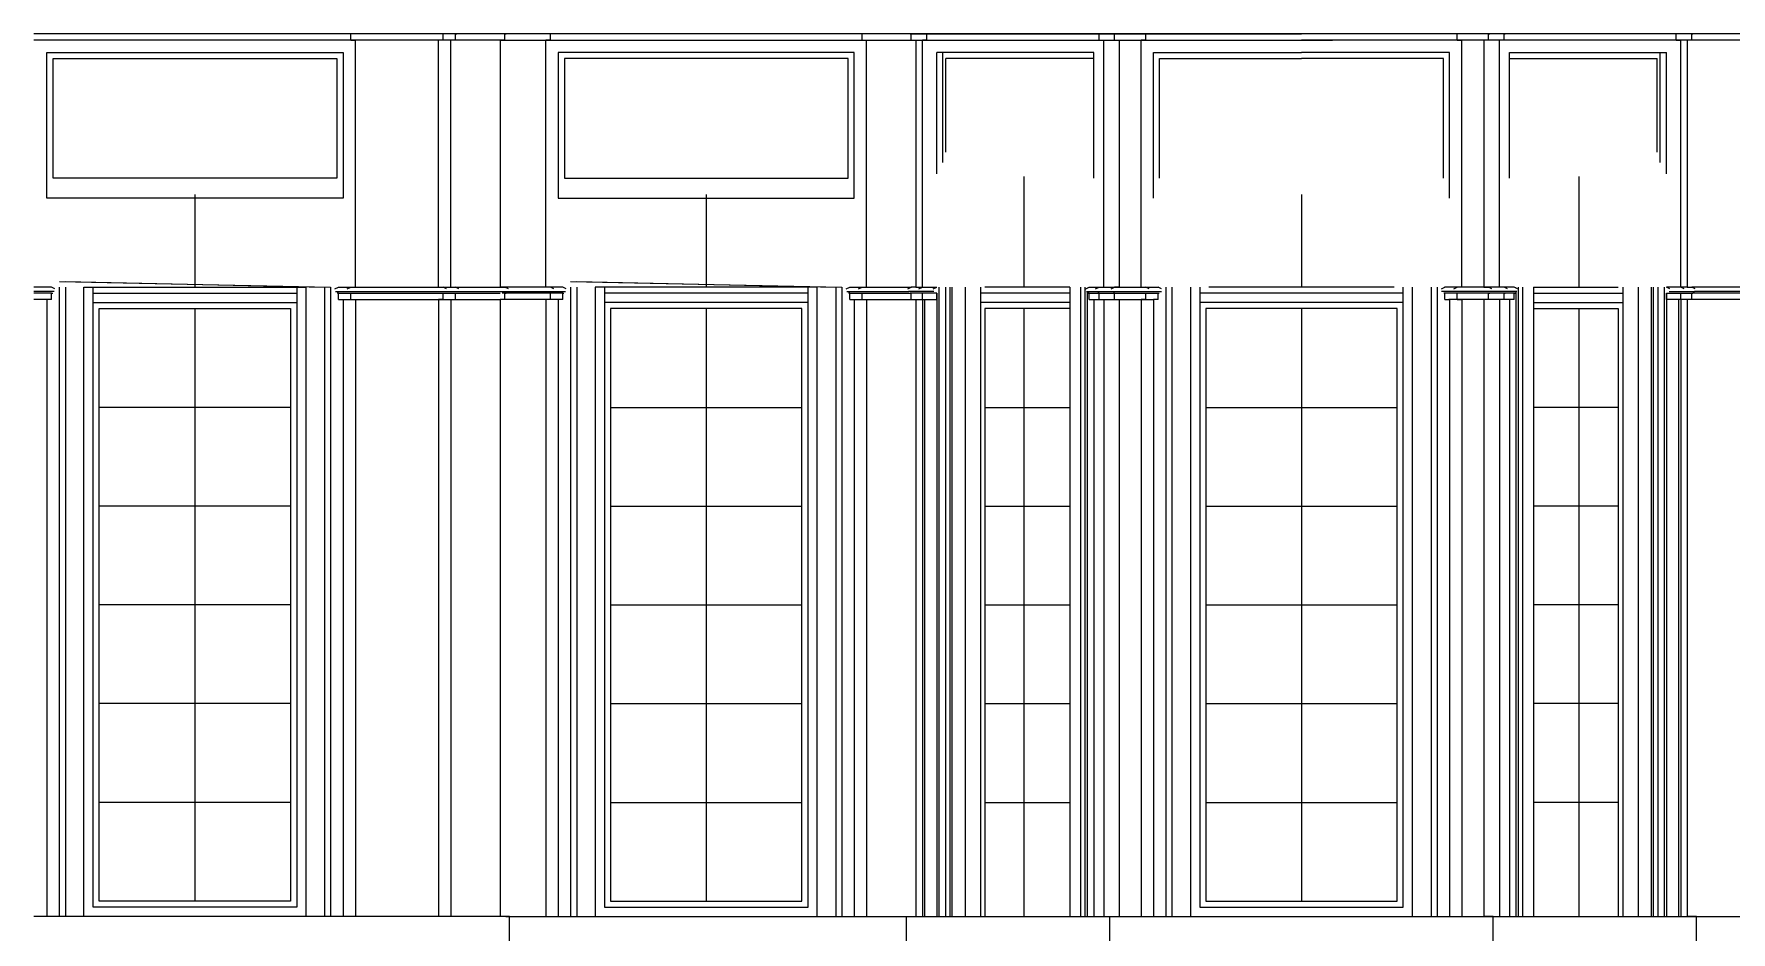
# Model space of a CAD drawing. Header units: metres. Extents: x -770 to 770, y 0 to 641.
# Drawn here: x 101.7 to 376.8, y 145.5 to 291 of the extents above; entities that cross this region are included whole.
import ezdxf

# ---------------------------------------------------------------- set-up
doc = ezdxf.new("R2010")
doc.units = ezdxf.units.M

msp = doc.modelspace()

# ---------------------------------------------------------------- linework, layer by layer
at = {"layer": 'EL-Wall'}
for p, q in [((178.81, 148), (101.71, 148)), ((243.16, 143), (243.16, 148)), ((243.16, 148), (244.66, 148)), ((276.13, 143, -0.34), (276.13, 148, -0.34)), ((276.13, 148, -0.34), (277.63, 148, -0.34)), ((338.24, 148, -0.34), (336.74, 148, -0.34)), ((338.24, 143, -0.34), (338.24, 148, -0.34)), ((371.18, 148), (369.68, 148)), ((371.18, 143), (371.18, 148))]:
    msp.add_line(p, q, dxfattribs=at)
msp.add_lwpolyline([(178.35, 143), (178.81, 143), (178.81, 148)], dxfattribs=at)
at = {"layer": 'EL-Window'}
for p, q in [((127.81, 265), (127.81, 250)), ((210.69, 265), (210.69, 250)), ((111.31, 249), (144.31, 249)), ((112.81, 250), (142.81, 250)), ((227.19, 249), (194.19, 249)), ((225.69, 250), (195.69, 250)), ((111.31, 247.5), (144.31, 247.5)), ((127.81, 246.5), (127.81, 150.5)), ((227.19, 247.5), (194.19, 247.5)), ((210.69, 246.5), (210.69, 150.5)), ((143.31, 230.5), (112.31, 230.5)), ((195.19, 230.5), (226.19, 230.5)), ((143.31, 214.5), (112.31, 214.5)), ((195.19, 214.5), (226.19, 214.5)), ((143.31, 198.5), (112.31, 198.5)), ((195.19, 198.5), (226.19, 198.5)), ((143.31, 182.5), (112.31, 182.5)), ((195.19, 182.5), (226.19, 182.5)), ((143.31, 166.5), (112.31, 166.5)), ((195.19, 166.5), (226.19, 166.5))]:
    msp.add_line(p, q, dxfattribs=at)
at = {"layer": 'EL-Window', "color": 1}
for points in [[(145.81, 250), (145.81, 148), (109.81, 148), (109.81, 250)], [(192.69, 250), (192.69, 148), (228.69, 148), (228.69, 250)]]:
    msp.add_lwpolyline(points, close=True, dxfattribs=at)
at = {"layer": 'EL-Window', "color": 8}
for points in [[(144.31, 250), (144.31, 149.5), (111.31, 149.5), (111.31, 250)], [(194.19, 250), (194.19, 149.5), (227.19, 149.5), (227.19, 250)], [(143.31, 246.5), (143.31, 150.5), (112.31, 150.5), (112.31, 246.5)], [(195.19, 246.5), (195.19, 150.5), (226.19, 150.5), (226.19, 246.5)]]:
    msp.add_lwpolyline(points, close=True, dxfattribs=at)
for points in [[(112.81, 250), (142.81, 250)], [(225.69, 250), (195.69, 250)]]:
    msp.add_lwpolyline(points, dxfattribs=at)
at = {"layer": 'FP-Hatch'}
for p, q in [((262.2, 250, -0.34), (262.2, 267.92, -0.34)), ((352.17, 250, -0.34), (352.17, 267.92, -0.34)), ((307.18, 265), (307.18, 250)), ((269.61, 249, -0.34), (255.13, 249, -0.34)), ((269.61, 250, -0.34), (255.83, 250, -0.34)), ((323.68, 249), (290.68, 249)), ((322.18, 250), (292.18, 250)), ((344.76, 250, -0.34), (358.53, 250, -0.34)), ((344.76, 249, -0.34), (359.24, 249, -0.34)), ((269.61, 247.5, -0.34), (255.13, 247.5, -0.34)), ((269.61, 246.5, -0.34), (255.83, 246.5, -0.34)), ((262.2, 148, -0.34), (262.2, 246.56, -0.34)), ((323.68, 247.5), (290.68, 247.5)), ((307.18, 246.5), (307.18, 150.5)), ((344.76, 247.5, -0.34), (359.24, 247.5, -0.34)), ((344.76, 246.5, -0.34), (358.53, 246.5, -0.34)), ((352.17, 148, -0.34), (352.17, 246.56, -0.34)), ((255.83, 230.5, -0.34), (269.61, 230.5, -0.34)), ((291.68, 230.5), (322.68, 230.5)), ((358.53, 230.5, -0.34), (344.76, 230.5, -0.34)), ((255.83, 214.5, -0.34), (269.61, 214.5, -0.34)), ((291.68, 214.5), (322.68, 214.5)), ((358.53, 214.5, -0.34), (344.76, 214.5, -0.34)), ((255.83, 198.5, -0.34), (269.61, 198.5, -0.34)), ((291.68, 198.5), (322.68, 198.5)), ((358.53, 198.5, -0.34), (344.76, 198.5, -0.34)), ((255.83, 182.5, -0.34), (269.61, 182.5, -0.34)), ((291.68, 182.5), (322.68, 182.5)), ((358.53, 182.5, -0.34), (344.76, 182.5, -0.34)), ((255.83, 166.5, -0.34), (269.61, 166.5, -0.34)), ((291.68, 166.5), (322.68, 166.5)), ((358.53, 166.5, -0.34), (344.76, 166.5, -0.34))]:
    msp.add_line(p, q, dxfattribs=at)
at = {"layer": 'FP-Proposed Wall', "color": 8}
for p, q in [((312.19, 291), (101.71, 291)), ((153.06, 290), (153.06, 291)), ((153.06, 290), (153.81, 290)), ((153.81, 250), (153.81, 290)), ((168.06, 290), (167.31, 290)), ((167.31, 250), (167.31, 290)), ((168.06, 290), (168.06, 291)), ((185.44, 290), (184.69, 290)), ((184.69, 250), (184.69, 290)), ((185.44, 290), (185.44, 291)), ((235.94, 290), (235.94, 291)), ((235.94, 290), (236.69, 290)), ((236.69, 250), (236.69, 290)), ((243.91, 291), (307.18, 291, -0.34)), ((243.91, 291), (307.18, 291, -0.34)), ((246.47, 290, -0.34), (245.72, 290, -0.34)), ((245.72, 250, -0.34), (245.72, 290, -0.34)), ((246.47, 291, -0.34), (246.66, 291, -0.34)), ((246.47, 290, -0.34), (246.47, 291, -0.34)), ((274.36, 291, -0.34), (274.17, 291, -0.34)), ((274.36, 290, -0.34), (274.36, 291, -0.34)), ((274.36, 290, -0.34), (275.11, 290, -0.34)), ((275.11, 250, -0.34), (275.11, 290, -0.34)), ((281.18, 250), (281.18, 290)), ((281.93, 290), (281.18, 290)), ((281.93, 291), (282.12, 291)), ((281.93, 290), (281.93, 291)), ((370.43, 291), (307.18, 291, -0.34)), ((370.43, 291), (307.18, 291, -0.34)), ((436.75, 291), (312.19, 291)), ((332.43, 291), (332.24, 291)), ((332.43, 290), (332.43, 291)), ((332.43, 290), (333.18, 290)), ((333.18, 250), (333.18, 290)), ((340, 290, -0.34), (339.25, 290, -0.34)), ((339.25, 250, -0.34), (339.25, 290, -0.34)), ((340, 291, -0.34), (340.19, 291, -0.34)), ((340, 290, -0.34), (340, 291, -0.34)), ((367.9, 291, -0.34), (367.71, 291, -0.34)), ((367.9, 290, -0.34), (367.9, 291, -0.34)), ((367.9, 290, -0.34), (368.65, 290, -0.34)), ((368.65, 250, -0.34), (368.65, 290, -0.34)), ((248.04, 268.35, -0.34), (248.04, 288, -0.34)), ((273.5, 288), (248.04, 288)), ((249.04, 270.16, -0.34), (249.04, 288, -0.34)), ((249.54, 271.83, -0.34), (249.54, 287, -0.34)), ((273.5, 287), (249.54, 287)), ((273.5, 267.62, -0.34), (273.5, 288, -0.34)), ((283.18, 264.42), (283.18, 288)), ((283.18, 288), (307.18, 288)), ((284.18, 267.66), (284.18, 287)), ((284.18, 287), (307.18, 287)), ((331.18, 288), (307.18, 288)), ((330.18, 287), (307.18, 287)), ((330.18, 267.66), (330.18, 287)), ((331.18, 264.42), (331.18, 288)), ((340.87, 288), (366.32, 288)), ((340.87, 267.62, -0.34), (340.87, 288, -0.34)), ((340.87, 287), (364.82, 287)), ((364.82, 271.83, -0.34), (364.82, 287, -0.34)), ((365.32, 270.16, -0.34), (365.32, 288, -0.34)), ((366.32, 268.35, -0.34), (366.32, 288, -0.34)), ((105, 249.25), (101.71, 249.25)), ((104.56, 249), (101.71, 249)), ((150.62, 249.25), (187.88, 249.25)), ((151.06, 249), (177.31, 249)), ((152.51, 249.72), (153.06, 250)), ((153.06, 248), (153.06, 249)), ((153.06, 248), (153.81, 248)), ((168.06, 248), (167.31, 248)), ((168.61, 249.72), (168.06, 250)), ((168.06, 248), (168.06, 249)), ((187.44, 249), (177.63, 249)), ((185.44, 248), (184.69, 248)), ((185.99, 249.72), (185.44, 250)), ((185.44, 248), (185.44, 249)), ((233.5, 249.25), (243.5, 249.25)), ((233.94, 249), (243.75, 249)), ((235.39, 249.72), (235.94, 250)), ((235.94, 248), (235.94, 249)), ((235.94, 248), (236.69, 248)), ((247.6, 249.25), (243.47, 249.25, 0.34)), ((248.04, 249), (243.72, 249, 0.34)), ((245.72, 248, -0.34), (245.72, 148, -0.34)), ((246.07, 248, -0.34), (246.07, 148, -0.34)), ((249.45, 250, -0.34), (249.45, 148, -0.34)), ((250.16, 250, -0.34), (250.16, 148, -0.34)), ((250.52, 250, -0.34), (250.52, 148, -0.34)), ((271.37, 250, -0.34), (271.37, 148, -0.34)), ((272.08, 250, -0.34), (272.08, 148, -0.34)), ((272.31, 249.25), (284.48, 249.25)), ((272.44, 250, -0.34), (272.44, 250, -0.34)), ((272.44, 249.21, -0.34), (272.44, 148, -0.34)), ((272.56, 249), (284.04, 249)), ((273.81, 249.72, -0.34), (274.36, 250, -0.34)), ((274.36, 249, -0.34), (274.17, 249, -0.34)), ((274.36, 248, -0.34), (274.36, 249, -0.34)), ((274.36, 248, -0.34), (275.11, 248, -0.34)), ((275.11, 250, -0.34), (275.11, 250, -0.34)), ((275.11, 248, -0.34), (275.11, 148, -0.34)), ((281.18, 250), (281.18, 250)), ((281.18, 248), (281.18, 148)), ((281.93, 248), (281.18, 248)), ((282.48, 249.72), (281.93, 250)), ((281.93, 249), (282.12, 249)), ((281.93, 248), (281.93, 249)), ((285.18, 250), (285.18, 148)), ((286.18, 250), (286.18, 148)), ((290.68, 250), (290.68, 149.5)), ((323.68, 149.5), (323.68, 250)), ((328.18, 250), (328.18, 148)), ((329.18, 250), (329.18, 148)), ((342.06, 249.25), (329.89, 249.25)), ((341.81, 249), (330.33, 249)), ((331.88, 249.72), (332.43, 250)), ((332.43, 249), (332.24, 249)), ((332.43, 248), (332.43, 249)), ((332.43, 248), (333.18, 248)), ((333.18, 250), (333.18, 250)), ((333.18, 248), (333.18, 148)), ((339.25, 250, -0.34), (339.25, 250, -0.34)), ((339.25, 248, -0.34), (339.25, 148, -0.34)), ((340, 248, -0.34), (339.25, 248, -0.34)), ((340.55, 249.72, -0.34), (340, 250, -0.34)), ((340, 249, -0.34), (340.19, 249, -0.34)), ((340, 248, -0.34), (340, 249, -0.34)), ((341.93, 250, -0.34), (341.93, 250, -0.34)), ((341.93, 249.21, -0.34), (341.93, 148, -0.34)), ((342.28, 250, -0.34), (342.28, 148, -0.34)), ((342.99, 250, -0.34), (342.99, 148, -0.34)), ((363.85, 250, -0.34), (363.85, 148, -0.34)), ((364.2, 250, -0.34), (364.2, 148, -0.34)), ((364.91, 250, -0.34), (364.91, 148, -0.34)), ((366.32, 249), (370.62, 249, 0.34)), ((366.76, 249.25), (370.87, 249.25, 0.34)), ((368.29, 248, -0.34), (368.29, 148, -0.34)), ((368.65, 248, -0.34), (368.65, 148, -0.34)), ((380.44, 249), (370.63, 249)), ((380.88, 249.25), (370.88, 249.25)), ((255.83, 246.5, -0.34), (255.83, 148, -0.34)), ((291.68, 246.5), (291.68, 150.5)), ((322.68, 246.5), (291.68, 246.5)), ((322.68, 150.5), (322.68, 246.5)), ((358.53, 246.5, -0.34), (358.53, 148, -0.34)), ((290.68, 149.5), (323.68, 149.5)), ((291.68, 150.5), (322.68, 150.5))]:
    msp.add_line(p, q, dxfattribs=at)
at = {"layer": 'FP-Proposed Wall', "color": 1}
for p, q in [((177.31, 290), (101.71, 290)), ((177.44, 290), (312.19, 290)), ((244.66, 290), (307.18, 290, -0.34)), ((244.66, 290), (307.18, 290, -0.34)), ((369.68, 290), (307.18, 290, -0.34)), ((369.68, 290), (307.18, 290, -0.34)), ((436.94, 290), (312.19, 290)), ((252.64, 250, -0.34), (252.64, 148, -0.34)), ((255.13, 250, -0.34), (255.13, 148, -0.34)), ((269.61, 250, -0.34), (269.61, 148, -0.34)), ((289.18, 250), (289.18, 148)), ((325.18, 148), (325.18, 250)), ((344.76, 250, -0.34), (344.76, 148, -0.34)), ((359.24, 250, -0.34), (359.24, 148, -0.34)), ((361.73, 250, -0.34), (361.73, 148, -0.34)), ((289.18, 148), (325.18, 148))]:
    msp.add_line(p, q, dxfattribs=at)
at = {"layer": 'FP-Proposed Wall'}
for p, q in [((178.06, 290), (177.31, 290)), ((178.06, 291), (178.25, 291)), ((178.06, 290), (178.06, 291)), ((243.91, 291), (243.72, 291)), ((243.92, 290.99), (243.73, 290.99)), ((243.91, 290), (243.91, 291)), ((243.91, 290), (244.66, 290)), ((243.92, 289.99), (243.92, 290.99)), ((243.92, 289.99), (244.67, 289.99)), ((244.66, 290), (244.66, 250)), ((276.88, 291, -0.34), (276.69, 291, -0.34)), ((276.88, 290, -0.34), (276.88, 291, -0.34)), ((276.88, 290, -0.34), (277.63, 290, -0.34)), ((277.63, 290, -0.34), (277.63, 250, -0.34)), ((336.74, 290, -0.34), (336.74, 250, -0.34)), ((337.49, 290, -0.34), (336.74, 290, -0.34)), ((337.49, 291, -0.34), (337.68, 291, -0.34)), ((337.49, 290, -0.34), (337.49, 291, -0.34)), ((370.43, 290), (369.68, 290)), ((369.68, 290), (369.68, 250)), ((370.43, 291), (370.62, 291)), ((370.43, 290), (370.43, 291)), ((177.31, 250), (178.06, 250)), ((178.06, 248), (177.31, 248)), ((178.61, 249.72), (178.06, 250)), ((178.06, 249), (178.25, 249)), ((178.06, 248), (178.06, 249)), ((243.36, 249.72), (243.91, 250)), ((243.37, 249.72), (243.92, 249.99)), ((243.91, 249), (243.72, 249)), ((243.92, 248.99), (243.73, 248.99)), ((244.66, 250), (243.91, 250)), ((243.91, 248), (243.91, 249)), ((243.91, 248), (244.66, 248)), ((244.67, 249.99), (243.92, 249.99)), ((243.92, 247.99), (243.92, 248.99)), ((243.92, 247.99), (244.67, 247.99)), ((244.66, 248), (244.66, 148)), ((276.33, 249.72, -0.34), (276.88, 250, -0.34)), ((276.88, 249, -0.34), (276.69, 249, -0.34)), ((277.63, 250, -0.34), (276.88, 250, -0.34)), ((276.88, 248, -0.34), (276.88, 249, -0.34)), ((276.88, 248, -0.34), (277.63, 248, -0.34)), ((277.63, 248, -0.34), (277.63, 148, -0.34)), ((336.74, 250, -0.34), (337.49, 250, -0.34)), ((336.74, 248, -0.34), (336.74, 148, -0.34)), ((337.49, 248, -0.34), (336.74, 248, -0.34)), ((338.04, 249.72, -0.34), (337.49, 250, -0.34)), ((337.49, 249, -0.34), (337.68, 249, -0.34)), ((337.49, 248, -0.34), (337.49, 249, -0.34)), ((369.68, 250), (370.43, 250)), ((369.68, 248), (369.68, 148)), ((370.43, 248), (369.68, 248)), ((370.98, 249.72), (370.43, 250)), ((370.43, 249), (370.62, 249)), ((370.43, 248), (370.43, 249)), ((178.19, 148), (436.19, 148))]:
    msp.add_line(p, q, dxfattribs=at)
for points in [[(177.31, 290), (177.31, 250)], [(244.67, 289.99), (244.67, 249.99)], [(369.69, 290), (369.69, 250)], [(177.31, 248), (177.31, 148)], [(244.67, 247.99), (244.68, 147.99)], [(369.69, 248), (369.69, 148)]]:
    msp.add_lwpolyline(points, dxfattribs=at)
at = {"layer": 'FP-Proposed Wall', "color": 8}
for points in [[(103.81, 288), (151.81, 288), (151.81, 264.42), (103.81, 264.42)], [(104.81, 287), (150.81, 287), (150.81, 267.66), (104.81, 267.66)], [(234.69, 288), (186.69, 288), (186.69, 264.42), (234.69, 264.42)], [(233.69, 287), (187.69, 287), (187.69, 267.66), (233.69, 267.66)]]:
    msp.add_lwpolyline(points, close=True, dxfattribs=at)
for points in [[(105.83, 250.91), (149.81, 250), (149.81, 148)], [(106.83, 250.87), (148.81, 250), (148.81, 148)], [(188.71, 250.91), (232.69, 250), (232.69, 148)], [(189.71, 250.87), (231.69, 250), (231.69, 148)], [(105.81, 250), (105.81, 148)], [(106.81, 250), (106.81, 148)], [(153.81, 248), (153.81, 148)], [(167.31, 248), (167.31, 148)], [(184.69, 248), (184.69, 148)], [(188.69, 250), (188.69, 148)], [(189.69, 250), (189.69, 148)], [(236.69, 248), (236.69, 148)]]:
    msp.add_lwpolyline(points, dxfattribs=at)
at = {"layer": 'FP-Stair'}
for p, q in [((169.31, 250), (169.31, 290)), ((170.06, 290), (169.31, 290)), ((170.06, 291), (170.25, 291)), ((170.06, 290), (170.06, 291)), ((104.56, 250), (101.71, 250)), ((104.56, 248), (101.71, 248)), ((105.11, 249.72), (104.56, 250)), ((104.56, 249), (104.75, 249)), ((104.56, 248), (104.56, 249)), ((150.51, 249.72), (151.06, 250)), ((151.06, 249), (150.87, 249)), ((151.06, 250), (177.31, 250)), ((151.06, 248), (151.06, 249)), ((151.06, 248), (177.31, 248)), ((170.61, 249.72), (170.06, 250)), ((170.06, 249), (170.25, 249)), ((170.06, 248), (170.06, 249)), ((187.44, 250), (177.44, 250)), ((187.44, 248), (177.44, 248)), ((187.99, 249.72), (187.44, 250)), ((187.44, 249), (187.63, 249)), ((187.44, 248), (187.44, 249)), ((233.39, 249.72), (233.94, 250)), ((233.94, 249), (233.75, 249)), ((233.94, 250), (243.94, 250)), ((233.94, 248), (233.94, 249)), ((233.94, 248), (243.94, 248)), ((244.66, 250, 0.34), (248.04, 250)), ((244.66, 248, 0.34), (248.04, 248)), ((245.17, 249.72, -0.34), (245.72, 250, -0.34)), ((245.72, 249, -0.34), (245.53, 249, -0.34)), ((245.72, 248, -0.34), (245.72, 249, -0.34)), ((247.49, 249.72, -0.34), (248.04, 250, -0.34)), ((248.04, 249, -0.34), (247.85, 249, -0.34)), ((248.04, 249, -0.34), (248.04, 148, -0.34)), ((248.04, 248, -0.34), (248.04, 249, -0.34)), ((248.39, 250, -0.34), (248.39, 148, -0.34)), ((272.2, 249.72, -0.34), (272.75, 250, -0.34)), ((272.75, 249, -0.34), (272.56, 249, -0.34)), ((272.75, 250), (284.04, 250)), ((272.75, 248, -0.34), (272.75, 249, -0.34)), ((272.75, 248), (283.29, 248)), ((272.75, 248, -0.34), (273.5, 248, -0.34)), ((273.5, 248, -0.34), (273.5, 148, -0.34)), ((283.18, 248), (283.18, 148)), ((283.93, 248), (283.18, 248)), ((284.48, 249.72), (283.93, 250)), ((283.93, 249), (284.12, 249)), ((283.93, 248), (283.93, 249)), ((329.88, 249.72), (330.43, 250)), ((330.43, 249), (330.24, 249)), ((341.62, 250), (330.33, 250)), ((330.43, 248), (330.43, 249)), ((330.43, 248), (331.18, 248)), ((341.62, 248), (331.08, 248)), ((331.18, 248), (331.18, 148)), ((340.87, 248, -0.34), (340.87, 148, -0.34)), ((341.62, 248, -0.34), (340.87, 248, -0.34)), ((342.17, 249.72, -0.34), (341.62, 250, -0.34)), ((341.62, 249, -0.34), (341.81, 249, -0.34)), ((341.62, 248, -0.34), (341.62, 249, -0.34)), ((365.97, 250, -0.34), (365.97, 148, -0.34)), ((366.87, 249.72, -0.34), (366.32, 250, -0.34)), ((369.68, 250, 0.34), (366.32, 250)), ((366.32, 249, -0.34), (366.51, 249, -0.34)), ((366.32, 249, -0.34), (366.32, 148, -0.34)), ((366.32, 248, -0.34), (366.32, 249, -0.34)), ((369.68, 248, 0.34), (366.32, 248)), ((369.19, 249.72, -0.34), (368.65, 250, -0.34)), ((368.65, 249, -0.34), (368.83, 249, -0.34)), ((368.65, 249, -0.34), (368.83, 249, -0.34)), ((368.65, 248, -0.34), (368.65, 249, -0.34)), ((380.44, 250), (370.44, 250)), ((380.44, 248), (370.44, 248))]:
    msp.add_line(p, q, dxfattribs=at)
for points in [[(103.81, 248), (103.81, 148)], [(151.81, 248), (151.81, 148)], [(169.31, 248), (169.31, 148)], [(186.69, 248), (186.69, 148)], [(234.69, 248), (234.69, 148)]]:
    msp.add_lwpolyline(points, dxfattribs=at)

doc.saveas('drawing.dxf')
